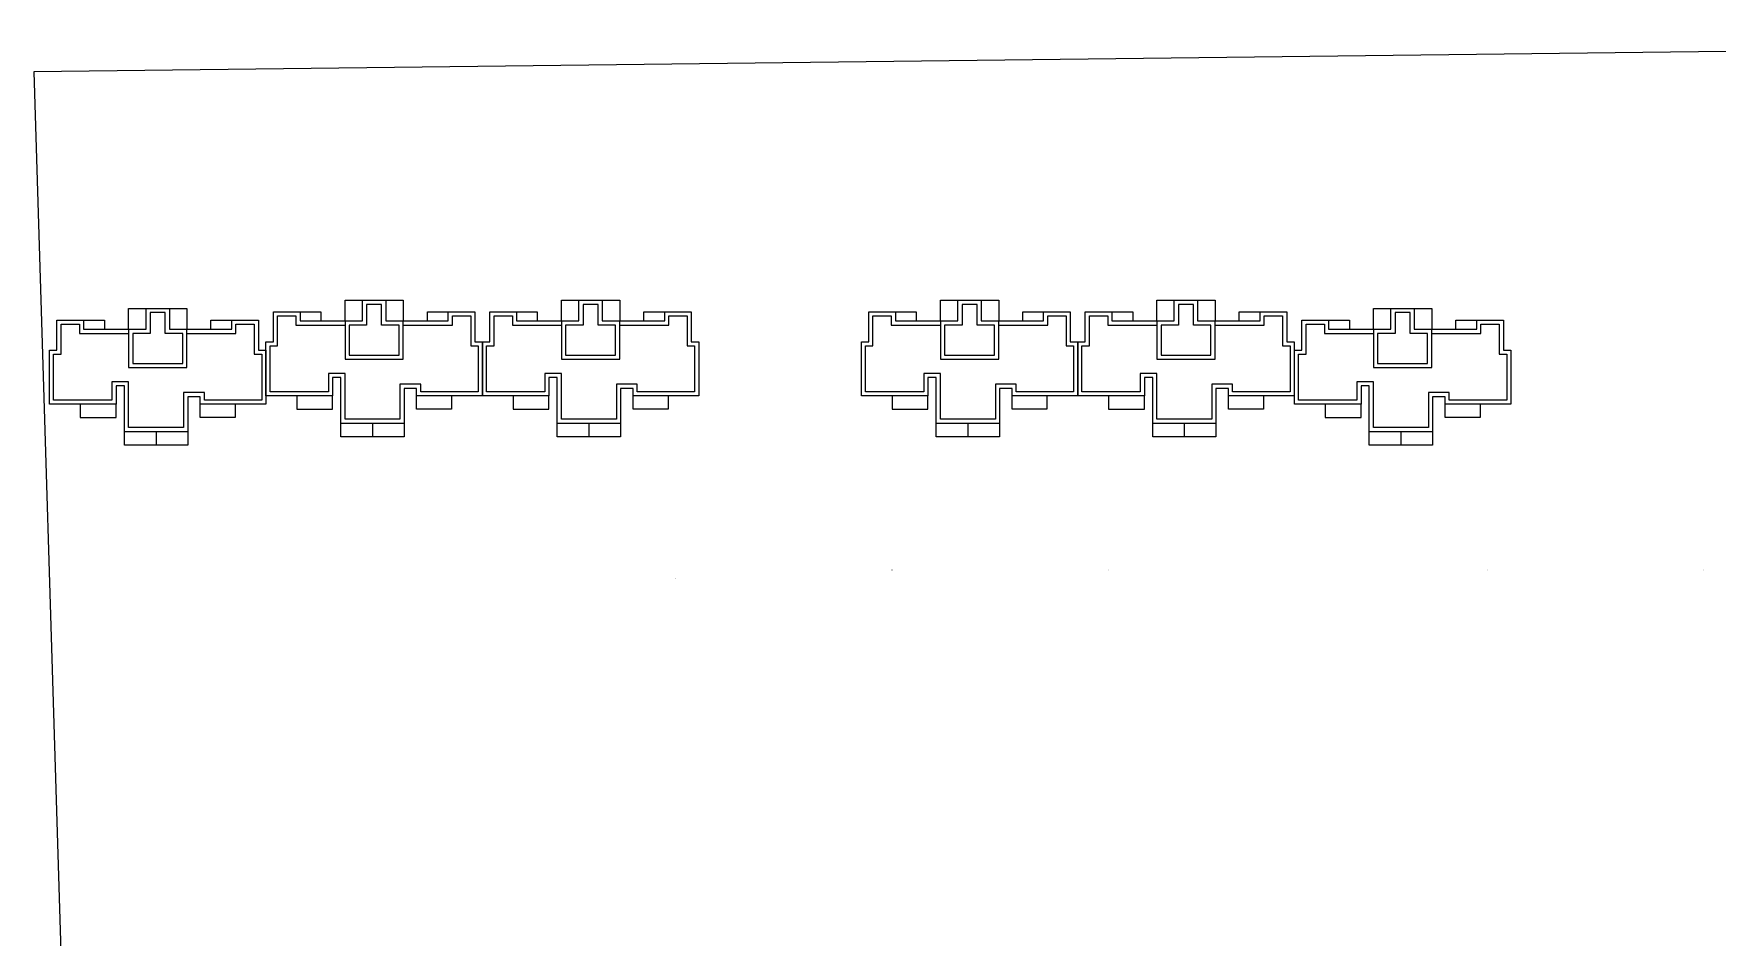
# Model space of a CAD drawing. Extents: x 188590 to 251590, y -4075 to 40422.
# Drawn here: x 191899 to 194326, y 6966 to 8269 of the extents above; entities that cross this region are included whole.
import ezdxf

# ---------------------------------------------------------------- set-up
doc = ezdxf.new("R2010")
doc.units = 0
doc.header["$LTSCALE"] = 1000
doc.header["$MEASUREMENT"] = 0
doc.layers.add('140', color=2, linetype='Continuous', lineweight=5)
doc.layers.add('DingDianTu', color=5, linetype='Continuous', lineweight=0)

# ---------------------------------------------------------------- blocks, each defined once
blk = doc.blocks.new('dafasfd')
at = {"layer": 'DingDianTu', "color": 7, "const_width": 100}
blk.add_lwpolyline([(36368038, 16363912), (36368954, 16361479), (36372042, 16362641), (36374261, 16356745), (36369114, 16354807), (36369537, 16353684), (36361113, 16350514), (36359352, 16355194), (36360288, 16355546), (36359830, 16356763), (36358894, 16356410), (36357556, 16359967)], close=True, dxfattribs=at)
for points in [[(36363546, 16362221), (36362876, 16363999), (36359039, 16362555), (36359708, 16360777)], [(36371734, 16355794), (36372686, 16353267), (36369878, 16352210), (36369350, 16353614)]]:
    blk.add_lwpolyline(points, dxfattribs=at)
at = {"layer": 'DingDianTu', "color": 7}
for points in [[(36369878, 16352210), (36361642, 16349110), (36361113, 16350514)], [(36368038, 16363912), (36371127, 16365074), (36372042, 16362641)]]:
    blk.add_lwpolyline(points, dxfattribs=at)
blk = doc.blocks.new('*E44')
at = {"layer": 'DingDianTu', "color": 7, "xscale": 0.001000002024510444, "yscale": 0.001000000163912773, "zscale": 0.001, "rotation": 339.3761177849276}
blk.add_blockref('dafasfd', (22613, -20413), dxfattribs=at)
blk = doc.blocks.new('*E43')
at = {"layer": 'DingDianTu', "color": 7, "xscale": 0.001000002024510444, "yscale": 0.001000000163912773, "zscale": 0.001, "rotation": 339.3761177849276}
blk.add_blockref('dafasfd', (22613, -20413), dxfattribs=at)
blk = doc.blocks.new('*E42')
at = {"layer": 'DingDianTu', "color": 7, "xscale": 0.001000002024510444, "yscale": 0.001000000163912773, "zscale": 0.001, "rotation": 339.3761177849276}
blk.add_blockref('dafasfd', (22613, -20413), dxfattribs=at)
blk = doc.blocks.new('*E40')
at = {"layer": 'DingDianTu', "color": 7, "xscale": 0.001000002024510444, "yscale": 0.001000000163912773, "zscale": 0.001, "rotation": 339.3761177849276}
blk.add_blockref('dafasfd', (22613, -20413), dxfattribs=at)
blk = doc.blocks.new('*E39')
at = {"layer": 'DingDianTu', "color": 7, "xscale": 0.001000002024510444, "yscale": 0.001000000163912773, "zscale": 0.001, "rotation": 339.3761177849276}
blk.add_blockref('dafasfd', (22613, -20413), dxfattribs=at)

msp = doc.modelspace()

# ---------------------------------------------------------------- linework, layer by layer
at = {"layer": '140', "color": 7}
for p, q in [((196452.4, 8268.9), (191899.3, 8214)), ((191899.3, 8214), (192065.1, 2847.3)), ((192036.1, 7842.7), (192036.1, 7872.7)), ((192036.1, 7872.7), (192061.3, 7872.7)), ((192061.3, 7842.7), (192061.3, 7872.7)), ((192061.3, 7872.7), (192094.9, 7872.7)), ((192088.9, 7866.7), (192067.3, 7866.7)), ((192067.3, 7866.7), (192067.3, 7836.7)), ((192088.9, 7836.7), (192088.9, 7866.7)), ((192094.9, 7872.7), (192094.9, 7842.7)), ((192094.9, 7872.7), (192120.1, 7872.7)), ((192120.1, 7872.7), (192120.1, 7842.7)), ((192244.9, 7867.9), (192283.3, 7867.9)), ((192244.9, 7824.7), (192244.9, 7867.9)), ((192283.3, 7867.9), (192283.3, 7854.7)), ((192283.3, 7867.9), (192313.3, 7867.9)), ((192313.3, 7867.9), (192313.3, 7854.7)), ((192348.1, 7854.7), (192348.1, 7884.7)), ((192348.1, 7884.7), (192373.3, 7884.7)), ((192373.3, 7854.7), (192373.3, 7884.7)), ((192373.3, 7884.7), (192406.9, 7884.7)), ((192400.9, 7878.7), (192379.3, 7878.7)), ((192379.3, 7878.7), (192379.3, 7848.7)), ((192400.9, 7848.7), (192400.9, 7878.7)), ((192406.9, 7884.7), (192406.9, 7854.7)), ((192406.9, 7884.7), (192432.1, 7884.7)), ((192432.1, 7884.7), (192432.1, 7854.7)), ((192466.9, 7854.7), (192466.9, 7867.9)), ((192466.9, 7867.9), (192496.9, 7867.9)), ((192496.9, 7854.7), (192496.9, 7867.9)), ((192496.9, 7867.9), (192535.3, 7867.9)), ((192535.3, 7867.9), (192535.3, 7824.7)), ((192556.9, 7867.9), (192595.3, 7867.9)), ((192556.9, 7824.7), (192556.9, 7867.9)), ((192595.3, 7867.9), (192595.3, 7854.7)), ((192595.3, 7867.9), (192625.3, 7867.9)), ((192625.3, 7867.9), (192625.3, 7854.7)), ((192660.1, 7854.7), (192660.1, 7884.7)), ((192660.1, 7884.7), (192685.3, 7884.7)), ((192685.3, 7854.7), (192685.3, 7884.7)), ((192685.3, 7884.7), (192718.9, 7884.7)), ((192712.9, 7878.7), (192691.3, 7878.7)), ((192691.3, 7878.7), (192691.3, 7848.7)), ((192712.9, 7848.7), (192712.9, 7878.7)), ((192718.9, 7884.7), (192718.9, 7854.7)), ((192718.9, 7884.7), (192744.1, 7884.7)), ((192744.1, 7884.7), (192744.1, 7854.7)), ((192778.9, 7854.7), (192778.9, 7867.9)), ((192778.9, 7867.9), (192808.9, 7867.9)), ((192808.9, 7854.7), (192808.9, 7867.9)), ((192808.9, 7867.9), (192847.3, 7867.9)), ((192847.3, 7867.9), (192847.3, 7824.7)), ((193103.2, 7867.9), (193141.6, 7867.9)), ((193103.2, 7824.7), (193103.2, 7867.9)), ((193141.6, 7867.9), (193141.6, 7854.7)), ((193141.6, 7867.9), (193171.6, 7867.9)), ((193171.6, 7867.9), (193171.6, 7854.7)), ((193206.4, 7854.7), (193206.4, 7884.7)), ((193206.4, 7884.7), (193231.6, 7884.7)), ((193231.6, 7854.7), (193231.6, 7884.7)), ((193231.6, 7884.7), (193265.2, 7884.7)), ((193259.2, 7878.7), (193237.6, 7878.7)), ((193237.6, 7878.7), (193237.6, 7848.7)), ((193259.2, 7848.7), (193259.2, 7878.7)), ((193265.2, 7884.7), (193265.2, 7854.7)), ((193265.2, 7884.7), (193290.4, 7884.7)), ((193290.4, 7884.7), (193290.4, 7854.7)), ((193325.2, 7854.7), (193325.2, 7867.9)), ((193325.2, 7867.9), (193355.2, 7867.9)), ((193355.2, 7854.7), (193355.2, 7867.9)), ((193355.2, 7867.9), (193393.6, 7867.9)), ((193393.6, 7867.9), (193393.6, 7824.7)), ((193415.2, 7867.9), (193453.6, 7867.9)), ((193415.2, 7824.7), (193415.2, 7867.9)), ((193453.6, 7867.9), (193453.6, 7854.7)), ((193453.6, 7867.9), (193483.6, 7867.9)), ((193483.6, 7867.9), (193483.6, 7854.7)), ((193518.4, 7854.7), (193518.4, 7884.7)), ((193518.4, 7884.7), (193543.6, 7884.7)), ((193543.6, 7854.7), (193543.6, 7884.7)), ((193543.6, 7884.7), (193577.2, 7884.7)), ((193571.2, 7878.7), (193549.6, 7878.7)), ((193549.6, 7878.7), (193549.6, 7848.7)), ((193571.2, 7848.7), (193571.2, 7878.7)), ((193577.2, 7884.7), (193577.2, 7854.7)), ((193577.2, 7884.7), (193602.4, 7884.7)), ((193602.4, 7884.7), (193602.4, 7854.7)), ((193637.2, 7854.7), (193637.2, 7867.9)), ((193637.2, 7867.9), (193667.2, 7867.9)), ((193667.2, 7854.7), (193667.2, 7867.9)), ((193667.2, 7867.9), (193705.6, 7867.9)), ((193705.6, 7867.9), (193705.6, 7824.7)), ((193830.7, 7842.7), (193830.7, 7872.7)), ((193830.7, 7872.7), (193855.9, 7872.7)), ((193855.9, 7842.7), (193855.9, 7872.7)), ((193855.9, 7872.7), (193889.5, 7872.7)), ((193883.5, 7866.7), (193861.9, 7866.7)), ((193861.9, 7866.7), (193861.9, 7836.7)), ((193883.5, 7836.7), (193883.5, 7866.7)), ((193889.5, 7872.7), (193889.5, 7842.7)), ((193889.5, 7872.7), (193914.7, 7872.7)), ((193914.7, 7872.7), (193914.7, 7842.7)), ((191932.9, 7855.9), (191971.3, 7855.9)), ((191932.9, 7812.7), (191932.9, 7855.9)), ((191938.9, 7806.7), (191938.9, 7849.9)), ((191938.9, 7849.9), (191965.3, 7849.9)), ((191965.3, 7849.9), (191965.3, 7836.7)), ((191971.3, 7855.9), (191971.3, 7842.7)), ((191971.3, 7855.9), (192001.3, 7855.9)), ((191971.3, 7842.7), (192061.3, 7842.7)), ((192001.3, 7855.9), (192001.3, 7842.7)), ((192036.1, 7842.7), (192036.1, 7787.5)), ((192094.9, 7842.7), (192184.9, 7842.7)), ((192120.1, 7787.5), (192120.1, 7842.7)), ((192154.9, 7842.7), (192154.9, 7855.9)), ((192154.9, 7855.9), (192184.9, 7855.9)), ((192184.9, 7842.7), (192184.9, 7855.9)), ((192184.9, 7855.9), (192223.3, 7855.9)), ((192190.9, 7836.7), (192190.9, 7849.9)), ((192190.9, 7849.9), (192217.3, 7849.9)), ((192217.3, 7849.9), (192217.3, 7806.7)), ((192223.3, 7855.9), (192223.3, 7812.7)), ((192250.9, 7818.7), (192250.9, 7861.9)), ((192250.9, 7861.9), (192277.3, 7861.9)), ((192277.3, 7861.9), (192277.3, 7848.7)), ((192277.3, 7848.7), (192348.1, 7848.7)), ((192283.3, 7854.7), (192373.3, 7854.7)), ((192348.1, 7854.7), (192348.1, 7799.5)), ((192354.1, 7848.7), (192354.1, 7805.5)), ((192379.3, 7848.7), (192354.1, 7848.7)), ((192426.1, 7848.7), (192400.9, 7848.7)), ((192406.9, 7854.7), (192496.9, 7854.7)), ((192426.1, 7805.5), (192426.1, 7848.7)), ((192432.1, 7799.5), (192432.1, 7854.7)), ((192432.1, 7848.7), (192502.9, 7848.7)), ((192502.9, 7848.7), (192502.9, 7861.9)), ((192502.9, 7861.9), (192529.3, 7861.9)), ((192529.3, 7861.9), (192529.3, 7818.7)), ((192562.9, 7818.7), (192562.9, 7861.9)), ((192562.9, 7861.9), (192589.3, 7861.9)), ((192589.3, 7861.9), (192589.3, 7848.7)), ((192589.3, 7848.7), (192660.1, 7848.7)), ((192595.3, 7854.7), (192685.3, 7854.7)), ((192660.1, 7854.7), (192660.1, 7799.5)), ((192666.1, 7848.7), (192666.1, 7805.5)), ((192691.3, 7848.7), (192666.1, 7848.7)), ((192738.1, 7848.7), (192712.9, 7848.7)), ((192718.9, 7854.7), (192808.9, 7854.7)), ((192738.1, 7805.5), (192738.1, 7848.7)), ((192744.1, 7799.5), (192744.1, 7854.7)), ((192744.1, 7848.7), (192814.9, 7848.7)), ((192814.9, 7848.7), (192814.9, 7861.9)), ((192814.9, 7861.9), (192841.3, 7861.9)), ((192841.3, 7861.9), (192841.3, 7818.7)), ((193109.2, 7818.7), (193109.2, 7861.9)), ((193109.2, 7861.9), (193135.6, 7861.9)), ((193135.6, 7861.9), (193135.6, 7848.7)), ((193135.6, 7848.7), (193206.4, 7848.7)), ((193141.6, 7854.7), (193231.6, 7854.7)), ((193206.4, 7854.7), (193206.4, 7799.5)), ((193212.4, 7848.7), (193212.4, 7805.5)), ((193237.6, 7848.7), (193212.4, 7848.7)), ((193284.4, 7848.7), (193259.2, 7848.7)), ((193265.2, 7854.7), (193355.2, 7854.7)), ((193284.4, 7805.5), (193284.4, 7848.7)), ((193290.4, 7799.5), (193290.4, 7854.7)), ((193290.4, 7848.7), (193361.2, 7848.7)), ((193361.2, 7848.7), (193361.2, 7861.9)), ((193361.2, 7861.9), (193387.6, 7861.9)), ((193387.6, 7861.9), (193387.6, 7818.7)), ((193421.2, 7818.7), (193421.2, 7861.9)), ((193421.2, 7861.9), (193447.6, 7861.9)), ((193447.6, 7861.9), (193447.6, 7848.7)), ((193447.6, 7848.7), (193518.4, 7848.7)), ((193453.6, 7854.7), (193543.6, 7854.7)), ((193518.4, 7854.7), (193518.4, 7799.5)), ((193524.4, 7848.7), (193524.4, 7805.5)), ((193549.6, 7848.7), (193524.4, 7848.7)), ((193596.4, 7848.7), (193571.2, 7848.7)), ((193577.2, 7854.7), (193667.2, 7854.7)), ((193596.4, 7805.5), (193596.4, 7848.7)), ((193602.4, 7799.5), (193602.4, 7854.7)), ((193602.4, 7848.7), (193673.2, 7848.7)), ((193673.2, 7848.7), (193673.2, 7861.9)), ((193673.2, 7861.9), (193699.6, 7861.9)), ((193699.6, 7861.9), (193699.6, 7818.7)), ((193727.5, 7855.9), (193765.9, 7855.9)), ((193727.5, 7812.7), (193727.5, 7855.9)), ((193733.5, 7806.7), (193733.5, 7849.9)), ((193733.5, 7849.9), (193759.9, 7849.9)), ((193759.9, 7849.9), (193759.9, 7836.7)), ((193765.9, 7855.9), (193765.9, 7842.7)), ((193765.9, 7855.9), (193795.9, 7855.9)), ((193765.9, 7842.7), (193855.9, 7842.7)), ((193795.9, 7855.9), (193795.9, 7842.7)), ((193830.7, 7842.7), (193830.7, 7787.5)), ((193889.5, 7842.7), (193979.5, 7842.7)), ((193914.7, 7787.5), (193914.7, 7842.7)), ((193949.5, 7842.7), (193949.5, 7855.9)), ((193949.5, 7855.9), (193979.5, 7855.9)), ((193979.5, 7842.7), (193979.5, 7855.9)), ((193979.5, 7855.9), (194017.9, 7855.9)), ((193985.5, 7836.7), (193985.5, 7849.9)), ((193985.5, 7849.9), (194011.9, 7849.9)), ((194011.9, 7849.9), (194011.9, 7806.7)), ((194017.9, 7855.9), (194017.9, 7812.7)), ((191965.3, 7836.7), (192036.1, 7836.7)), ((192042.1, 7836.7), (192042.1, 7793.5)), ((192067.3, 7836.7), (192042.1, 7836.7)), ((192114.1, 7836.7), (192088.9, 7836.7)), ((192114.1, 7793.5), (192114.1, 7836.7)), ((192120.1, 7836.7), (192190.9, 7836.7)), ((192234.1, 7746.7), (192234.1, 7824.7)), ((192234.1, 7824.7), (192244.9, 7824.7)), ((192240.1, 7752.7), (192240.1, 7818.7)), ((192240.1, 7818.7), (192250.9, 7818.7)), ((192529.3, 7818.7), (192540.1, 7818.7)), ((192535.3, 7824.7), (192546.1, 7824.7)), ((192540.1, 7818.7), (192540.1, 7752.7)), ((192546.1, 7746.7), (192546.1, 7824.7)), ((192546.1, 7824.7), (192556.9, 7824.7)), ((192546.1, 7824.7), (192546.1, 7746.7)), ((192552.1, 7752.7), (192552.1, 7818.7)), ((192552.1, 7818.7), (192562.9, 7818.7)), ((192841.3, 7818.7), (192852.1, 7818.7)), ((192847.3, 7824.7), (192858.1, 7824.7)), ((192852.1, 7818.7), (192852.1, 7752.7)), ((192858.1, 7824.7), (192858.1, 7746.7)), ((193092.4, 7746.7), (193092.4, 7824.7)), ((193092.4, 7824.7), (193103.2, 7824.7)), ((193098.4, 7752.7), (193098.4, 7818.7)), ((193098.4, 7818.7), (193109.2, 7818.7)), ((193387.6, 7818.7), (193398.4, 7818.7)), ((193393.6, 7824.7), (193404.4, 7824.7)), ((193398.4, 7818.7), (193398.4, 7752.7)), ((193404.4, 7746.7), (193404.4, 7824.7)), ((193404.4, 7824.7), (193415.2, 7824.7)), ((193404.4, 7824.7), (193404.4, 7746.7)), ((193410.4, 7752.7), (193410.4, 7818.7)), ((193410.4, 7818.7), (193421.2, 7818.7)), ((193699.6, 7818.7), (193710.4, 7818.7)), ((193705.6, 7824.7), (193716.4, 7824.7)), ((193710.4, 7818.7), (193710.4, 7752.7)), ((193716.4, 7824.7), (193716.4, 7746.7)), ((193759.9, 7836.7), (193830.7, 7836.7)), ((193836.7, 7836.7), (193836.7, 7793.5)), ((193861.9, 7836.7), (193836.7, 7836.7)), ((193908.7, 7836.7), (193883.5, 7836.7)), ((193908.7, 7793.5), (193908.7, 7836.7)), ((193914.7, 7836.7), (193985.5, 7836.7)), ((191922.1, 7734.7), (191922.1, 7812.7)), ((191922.1, 7812.7), (191932.9, 7812.7)), ((191928.1, 7740.7), (191928.1, 7806.7)), ((191928.1, 7806.7), (191938.9, 7806.7)), ((192042.1, 7793.5), (192114.1, 7793.5)), ((192217.3, 7806.7), (192228.1, 7806.7)), ((192223.3, 7812.7), (192234.1, 7812.7)), ((192228.1, 7806.7), (192228.1, 7740.7)), ((192234.1, 7812.7), (192234.1, 7734.7)), ((192348.1, 7799.5), (192432.1, 7799.5)), ((192354.1, 7805.5), (192426.1, 7805.5)), ((192660.1, 7799.5), (192744.1, 7799.5)), ((192666.1, 7805.5), (192738.1, 7805.5)), ((193206.4, 7799.5), (193290.4, 7799.5)), ((193212.4, 7805.5), (193284.4, 7805.5)), ((193518.4, 7799.5), (193602.4, 7799.5)), ((193524.4, 7805.5), (193596.4, 7805.5)), ((193716.7, 7734.7), (193716.7, 7812.7)), ((193716.7, 7812.7), (193727.5, 7812.7)), ((193722.7, 7740.7), (193722.7, 7806.7)), ((193722.7, 7806.7), (193733.5, 7806.7)), ((193836.7, 7793.5), (193908.7, 7793.5)), ((194011.9, 7806.7), (194022.7, 7806.7)), ((194017.9, 7812.7), (194028.7, 7812.7)), ((194022.7, 7806.7), (194022.7, 7740.7)), ((194028.7, 7812.7), (194028.7, 7734.7)), ((192036.1, 7767.1), (192012.1, 7767.1)), ((192012.1, 7767.1), (192012.1, 7740.7)), ((192036.1, 7787.5), (192120.1, 7787.5)), ((192036.1, 7701.1), (192036.1, 7767.1)), ((192348.1, 7779.1), (192324.1, 7779.1)), ((192324.1, 7779.1), (192324.1, 7752.7)), ((192342.1, 7773.1), (192330.1, 7773.1)), ((192330.1, 7773.1), (192330.1, 7746.7)), ((192342.1, 7707.1), (192342.1, 7773.1)), ((192348.1, 7713.1), (192348.1, 7779.1)), ((192660.1, 7779.1), (192636.1, 7779.1)), ((192636.1, 7779.1), (192636.1, 7752.7)), ((192654.1, 7773.1), (192642.1, 7773.1)), ((192642.1, 7773.1), (192642.1, 7746.7)), ((192654.1, 7707.1), (192654.1, 7773.1)), ((192660.1, 7713.1), (192660.1, 7779.1)), ((193206.4, 7779.1), (193182.4, 7779.1)), ((193182.4, 7779.1), (193182.4, 7752.7)), ((193200.4, 7773.1), (193188.4, 7773.1)), ((193188.4, 7773.1), (193188.4, 7746.7)), ((193200.4, 7707.1), (193200.4, 7773.1)), ((193206.4, 7713.1), (193206.4, 7779.1)), ((193518.4, 7779.1), (193494.4, 7779.1)), ((193494.4, 7779.1), (193494.4, 7752.7)), ((193512.4, 7773.1), (193500.4, 7773.1)), ((193500.4, 7773.1), (193500.4, 7746.7)), ((193512.4, 7707.1), (193512.4, 7773.1)), ((193518.4, 7713.1), (193518.4, 7779.1)), ((193830.7, 7767.1), (193806.7, 7767.1)), ((193806.7, 7767.1), (193806.7, 7740.7)), ((193830.7, 7787.5), (193914.7, 7787.5)), ((193830.7, 7701.1), (193830.7, 7767.1)), ((192030.1, 7761.1), (192018.1, 7761.1)), ((192018.1, 7761.1), (192018.1, 7734.7)), ((192030.1, 7695.1), (192030.1, 7761.1)), ((192145.3, 7751.5), (192115.3, 7751.5)), ((192115.3, 7751.5), (192115.3, 7701.1)), ((192139.3, 7745.5), (192121.3, 7745.5)), ((192121.3, 7745.5), (192121.3, 7695.1)), ((192139.3, 7734.7), (192139.3, 7745.5)), ((192145.3, 7740.7), (192145.3, 7751.5)), ((192330.1, 7746.7), (192234.1, 7746.7)), ((192324.1, 7752.7), (192240.1, 7752.7)), ((192278.5, 7746.7), (192278.5, 7727.5)), ((192330.1, 7727.5), (192330.1, 7746.7)), ((192457.3, 7763.5), (192427.3, 7763.5)), ((192427.3, 7763.5), (192427.3, 7713.1)), ((192451.3, 7757.5), (192433.3, 7757.5)), ((192433.3, 7757.5), (192433.3, 7707.1)), ((192451.3, 7746.7), (192451.3, 7757.5)), ((192546.1, 7746.7), (192451.3, 7746.7)), ((192451.3, 7727.5), (192451.3, 7746.7)), ((192457.3, 7752.7), (192457.3, 7763.5)), ((192540.1, 7752.7), (192457.3, 7752.7)), ((192501.7, 7746.7), (192501.7, 7727.5)), ((192642.1, 7746.7), (192546.1, 7746.7)), ((192636.1, 7752.7), (192552.1, 7752.7)), ((192590.5, 7746.7), (192590.5, 7727.5)), ((192642.1, 7727.5), (192642.1, 7746.7)), ((192769.3, 7763.5), (192739.3, 7763.5)), ((192739.3, 7763.5), (192739.3, 7713.1)), ((192763.3, 7757.5), (192745.3, 7757.5)), ((192745.3, 7757.5), (192745.3, 7707.1)), ((192763.3, 7746.7), (192763.3, 7757.5)), ((192858.1, 7746.7), (192763.3, 7746.7)), ((192763.3, 7727.5), (192763.3, 7746.7)), ((192769.3, 7752.7), (192769.3, 7763.5)), ((192852.1, 7752.7), (192769.3, 7752.7)), ((192813.7, 7746.7), (192813.7, 7727.5)), ((193188.4, 7746.7), (193092.4, 7746.7)), ((193182.4, 7752.7), (193098.4, 7752.7)), ((193136.8, 7746.7), (193136.8, 7727.5)), ((193188.4, 7727.5), (193188.4, 7746.7)), ((193315.6, 7763.5), (193285.6, 7763.5)), ((193285.6, 7763.5), (193285.6, 7713.1)), ((193309.6, 7757.5), (193291.6, 7757.5)), ((193291.6, 7757.5), (193291.6, 7707.1)), ((193309.6, 7746.7), (193309.6, 7757.5)), ((193404.4, 7746.7), (193309.6, 7746.7)), ((193309.6, 7727.5), (193309.6, 7746.7)), ((193315.6, 7752.7), (193315.6, 7763.5)), ((193398.4, 7752.7), (193315.6, 7752.7)), ((193360, 7746.7), (193360, 7727.5)), ((193500.4, 7746.7), (193404.4, 7746.7)), ((193494.4, 7752.7), (193410.4, 7752.7)), ((193448.8, 7746.7), (193448.8, 7727.5)), ((193500.4, 7727.5), (193500.4, 7746.7)), ((193627.6, 7763.5), (193597.6, 7763.5)), ((193597.6, 7763.5), (193597.6, 7713.1)), ((193621.6, 7757.5), (193603.6, 7757.5)), ((193603.6, 7757.5), (193603.6, 7707.1)), ((193621.6, 7746.7), (193621.6, 7757.5)), ((193716.4, 7746.7), (193621.6, 7746.7)), ((193621.6, 7727.5), (193621.6, 7746.7)), ((193627.6, 7752.7), (193627.6, 7763.5)), ((193710.4, 7752.7), (193627.6, 7752.7)), ((193672, 7746.7), (193672, 7727.5)), ((193824.7, 7761.1), (193812.7, 7761.1)), ((193812.7, 7761.1), (193812.7, 7734.7)), ((193824.7, 7695.1), (193824.7, 7761.1)), ((193939.9, 7751.5), (193909.9, 7751.5)), ((193909.9, 7751.5), (193909.9, 7701.1)), ((193933.9, 7745.5), (193915.9, 7745.5)), ((193915.9, 7745.5), (193915.9, 7695.1)), ((193933.9, 7734.7), (193933.9, 7745.5)), ((193939.9, 7740.7), (193939.9, 7751.5)), ((192018.1, 7734.7), (191922.1, 7734.7)), ((192012.1, 7740.7), (191928.1, 7740.7)), ((191966.5, 7734.7), (191966.5, 7715.5)), ((192018.1, 7715.5), (192018.1, 7734.7)), ((192234.1, 7734.7), (192139.3, 7734.7)), ((192139.3, 7715.5), (192139.3, 7734.7)), ((192228.1, 7740.7), (192145.3, 7740.7)), ((192189.7, 7734.7), (192189.7, 7715.5)), ((192278.5, 7727.5), (192330.1, 7727.5)), ((192501.7, 7727.5), (192451.3, 7727.5)), ((192590.5, 7727.5), (192642.1, 7727.5)), ((192813.7, 7727.5), (192763.3, 7727.5)), ((193136.8, 7727.5), (193188.4, 7727.5)), ((193360, 7727.5), (193309.6, 7727.5)), ((193448.8, 7727.5), (193500.4, 7727.5)), ((193672, 7727.5), (193621.6, 7727.5)), ((193812.7, 7734.7), (193716.7, 7734.7)), ((193806.7, 7740.7), (193722.7, 7740.7)), ((193761.1, 7734.7), (193761.1, 7715.5)), ((193812.7, 7715.5), (193812.7, 7734.7)), ((194028.7, 7734.7), (193933.9, 7734.7)), ((193933.9, 7715.5), (193933.9, 7734.7)), ((194022.7, 7740.7), (193939.9, 7740.7)), ((193984.3, 7734.7), (193984.3, 7715.5)), ((191966.5, 7715.5), (192018.1, 7715.5)), ((192121.3, 7695.1), (192030.1, 7695.1)), ((192030.1, 7675.9), (192030.1, 7695.1)), ((192115.3, 7701.1), (192036.1, 7701.1)), ((192075.7, 7695.1), (192075.7, 7675.9)), ((192121.3, 7695.1), (192121.3, 7675.9)), ((192189.7, 7715.5), (192139.3, 7715.5)), ((192433.3, 7707.1), (192342.1, 7707.1)), ((192342.1, 7687.9), (192342.1, 7707.1)), ((192427.3, 7713.1), (192348.1, 7713.1)), ((192387.7, 7707.1), (192387.7, 7687.9)), ((192433.3, 7707.1), (192433.3, 7687.9)), ((192745.3, 7707.1), (192654.1, 7707.1)), ((192654.1, 7687.9), (192654.1, 7707.1)), ((192739.3, 7713.1), (192660.1, 7713.1)), ((192699.7, 7707.1), (192699.7, 7687.9)), ((192745.3, 7707.1), (192745.3, 7687.9)), ((193291.6, 7707.1), (193200.4, 7707.1)), ((193200.4, 7687.9), (193200.4, 7707.1)), ((193285.6, 7713.1), (193206.4, 7713.1)), ((193246, 7707.1), (193246, 7687.9)), ((193291.6, 7707.1), (193291.6, 7687.9)), ((193603.6, 7707.1), (193512.4, 7707.1)), ((193512.4, 7687.9), (193512.4, 7707.1)), ((193597.6, 7713.1), (193518.4, 7713.1)), ((193558, 7707.1), (193558, 7687.9)), ((193603.6, 7707.1), (193603.6, 7687.9)), ((193761.1, 7715.5), (193812.7, 7715.5)), ((193915.9, 7695.1), (193824.7, 7695.1)), ((193824.7, 7675.9), (193824.7, 7695.1)), ((193909.9, 7701.1), (193830.7, 7701.1)), ((193870.3, 7695.1), (193870.3, 7675.9)), ((193915.9, 7695.1), (193915.9, 7675.9)), ((193984.3, 7715.5), (193933.9, 7715.5)), ((192121.3, 7675.9), (192030.1, 7675.9)), ((192433.3, 7687.9), (192342.1, 7687.9)), ((192745.3, 7687.9), (192654.1, 7687.9)), ((193291.6, 7687.9), (193200.4, 7687.9)), ((193603.6, 7687.9), (193512.4, 7687.9)), ((193915.9, 7675.9), (193824.7, 7675.9))]:
    msp.add_line(p, q, dxfattribs=at)

# ---------------------------------------------------------------- block references
at = {"layer": '140', "color": 7, "xscale": 0.01199999998789281, "yscale": 0.01200000001699664, "zscale": 0.012}
for name, p in [('*E44', (192075.7, 7698.7)), ('*E43', (192387.7, 7710.7)), ('*E42', (192699.7, 7710.7)), ('*E40', (193246, 7710.7)), ('*E39', (193558, 7710.7))]:
    msp.add_blockref(name, p, dxfattribs=at)

doc.saveas('drawing.dxf')
